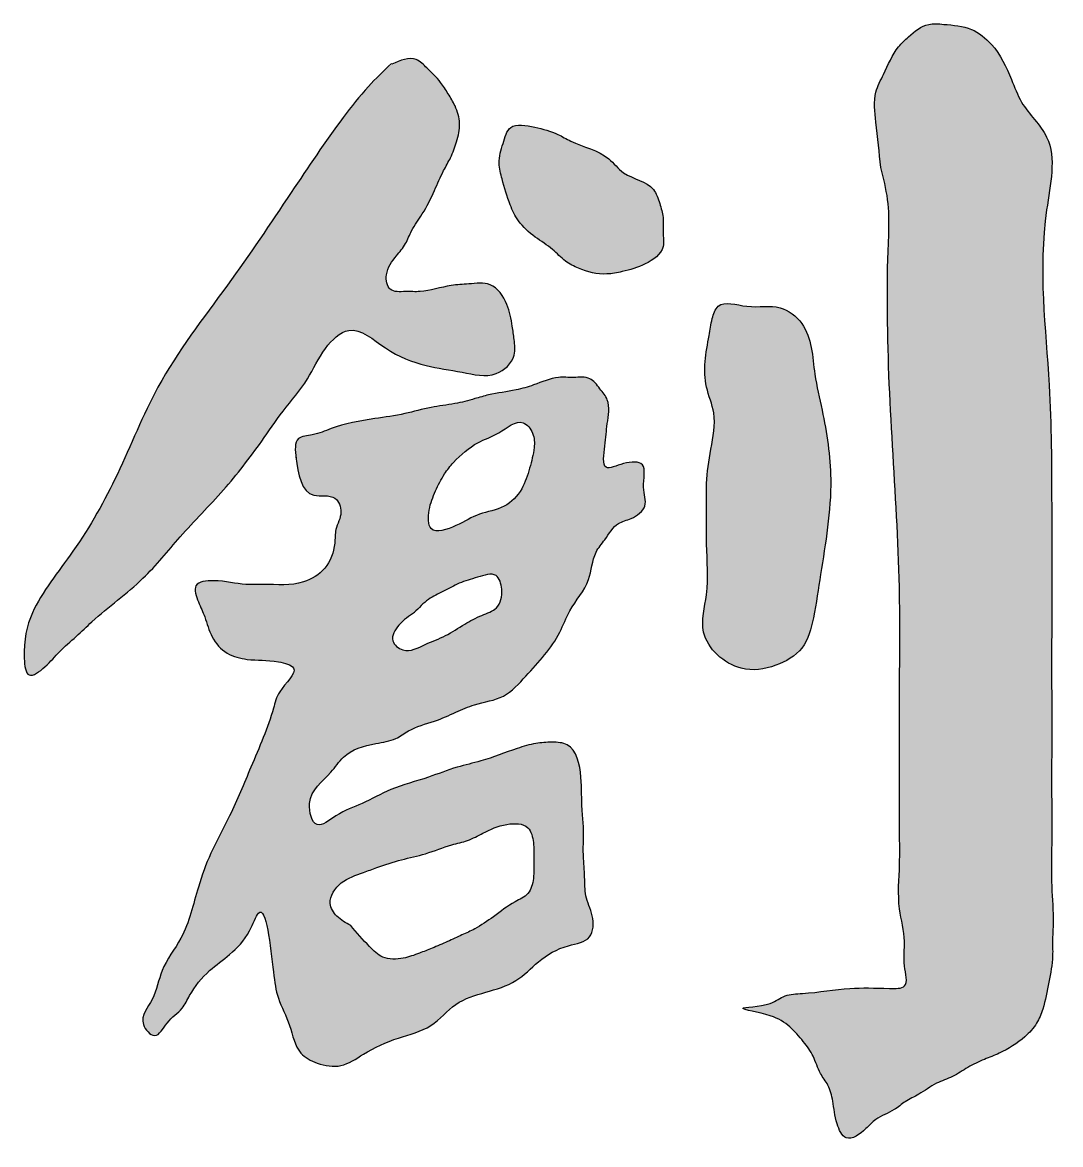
# Model space of a CAD drawing. Extents: x 4283 to 40403, y 1134 to 1764.
# Drawn here: x 4308.433 to 4310.172, y 1146.774 to 1148.654 of the extents above; entities that cross this region are included whole.
import ezdxf

# ---------------------------------------------------------------- set-up
doc = ezdxf.new("R2010")
doc.units = 0

# ---------------------------------------------------------------- blocks, each defined once
blk = doc.blocks.new('A$C1CAD37D6')
h = blk.add_hatch(color=256)
h.dxf.hatch_style = 1
edge = h.paths.add_edge_path()
edge.add_spline(control_points=[(1976.357503700274, 455.1250048477996), (1977.526067659437, 450.5139819518413), (1981.05162459281, 436.608425013199), (1979.042552130967, 417.7722255672492), (1979.337812126057, 401.3841615695097), (1979.097988407253, 353.6668401825002), (1985.24318019481, 297.1782993729648), (1984.370087549115, 231.5791737789384), (1984.554608983156, 197.4968772283132), (1984.343490221255, 172.0292832176038), (1984.74821560289, 151.5686901941218), (1983.172416800596, 135.7712441384543), (1987.559950533435, 120.8865282514397), (1985.618297528146, 110.6969339441585), (1989.060232126455, 99.3451052472195), (1975.474084949036, 99.65326795905324), (1962.202132071614, 100.1585306464611), (1947.073847128619, 97.40586706841702), (1934.603639587157, 97.10380218333074), (1928.339311568179, 91.54875719817426), (1909.414879949769, 91.46863369414862), (1929.340712452927, 88.38271844690793), (1936.767176438918, 83.63382743627821), (1942.729375861112, 76.8297235588513), (1947.563219457243, 70.28022612030895), (1949.470923807015, 63.10318836930513), (1954.080453545675, 57.56244824337667), (1955.988567566989, 49.75040862328507), (1956.483407967351, 42.24194649864656), (1961.149506340808, 31.94224506274589), (1969.579626989844, 38.02560176906975), (1974.516774202671, 43.90417513739919), (1981.584706617222, 46.06829258420225), (1986.95081672423, 50.94641034023002), (1993.662985588669, 53.78536630989755), (1999.765063221091, 58.73172412690652), (2007.677843841428, 61.03882399379731), (2013.972287037826, 65.66282254680041), (2020.86871835099, 68.77373164154156), (2029.634959887753, 72.10189208104191), (2037.648865058995, 77.07864857316733), (2044.00175163501, 83.97199263562251), (2047.284930422426, 92.25186559322147), (2049.072146386901, 102.1380855601062), (2051.035176255045, 112.3351931792139), (2050.556396494711, 120.8938755027541), (2051.352771782468, 130.8827145819517), (2049.895855187699, 144.5476332039635), (2050.44545011393, 162.1667549630156), (2050.282751550549, 182.0689364762879), (2050.330335977593, 200.1639788779862), (2050.319940676442, 226.94168023078), (2050.31641618521, 262.0659792499809), (2050.363635297662, 310.0986640133391), (2050.128605031239, 369.2105828356408), (2042.969580634395, 420.2536718577418), (2054.163139439086, 466.1080210488012), (2037.545516432655, 480.709584180384), (2032.326623512977, 495.4795492279054), (2026.57647036309, 507.3705182639098), (2015.548094802167, 516.3092956963199), (2005.538455414928, 516.9297371964909), (1995.639014363371, 517.9957431504101), (1989.323646389653, 512.6477550323999), (1981.993165482936, 505.903158326476), (1978.520175845016, 496.9821909114884), (1972.829765468768, 486.5976726147368), (1974.619030866157, 472.396826952168), (1975.703196104524, 461.6244842467277), (1976.357503700274, 455.1250048477996)], knot_values=[0, 0, 0, 0, 14.20101502055085, 42.82725582464233, 55.87727643395283, 63.45480791649862, 185.9341753442077, 225.7570734813455, 260.1985759454773, 288.1822598753743, 302.1741460787933, 321.5474328548348, 335.7041986755002, 346.4671751014689, 355.0775738130606, 361.6294131002451, 378.8635889283175, 399.4421817491709, 407.0586345509905, 414.2831954276534, 426.3256633883144, 438.6062506534838, 448.3698162297584, 457.0190443748417, 464.6810203620698, 472.7719955772952, 478.741148050056, 485.9657476619224, 495.9663109362617, 503.2602757242158, 512.6517273770364, 518.4784672509818, 527.5132134402879, 533.4126660711829, 540.0718505887852, 549.1412661105875, 556.6435569817909, 564.3905490284718, 572.3536369483791, 579.2629535293128, 592.5300553506152, 600.252383164793, 606.9135702742255, 618.8968925429143, 630.427006253476, 637.8629365873389, 644.5073499718286, 660.4384662420871, 678.8945942856399, 697.3507220914177, 720.1494523800008, 733.1772604395358, 777.6890021384082, 825.4578009375582, 877.5804290842555, 953.5838784353543, 985.0676954566068, 1003.750831734754, 1014.444662658027, 1031.953580193408, 1042.815556551208, 1054.962736410926, 1061.481690806375, 1071.729573340879, 1077.873418210869, 1091.479153694503, 1099.748393608211, 1112.776293075022, 1132.593511827483, 1132.593511827483, 1132.593511827483, 1132.593511827483], degree=3, periodic=0)
h = blk.add_hatch(color=256)
h.dxf.hatch_style = 1
edge = h.paths.add_edge_path()
edge.add_spline(control_points=[(1764.702772560398, 499.9306344254255), (1768.440466809101, 501.5344937519149), (1774.221625229591, 504.0152116046047), (1780.602075870804, 497.4801018587204), (1785.478980786851, 492.9514386433293), (1789.133418571873, 487.0374065417491), (1792.575827317371, 481.4343554401858), (1794.758745446525, 474.1723512160934), (1792.92808583306, 466.4451889399752), (1790.436297718305, 459.6401073884881), (1786.496058699893, 452.9579867566099), (1782.959820604228, 444.58414630275), (1778.724545307341, 435.6555767319624), (1773.293445881165, 428.6854320862949), (1770.92643416072, 421.8417644552464), (1766.034409360873, 416.2691601258193), (1761.484287687825, 410.2290866553885), (1762.99689224243, 400.8672515414983), (1770.754030675409, 401.622253699763), (1779.276270943999, 400.9315784678438), (1788.424469707999, 404.3034199666326), (1798.417643991634, 404.5732692513593), (1808.555974711853, 406.0549752377374), (1815.10118154886, 396.3170279615697), (1816.693141202821, 387.7334539471485), (1817.72146413759, 380.4235543531286), (1818.713217610653, 372.2060196966231), (1809.052086126132, 363.0972755692419), (1794.642052777694, 366.9833414897985), (1778.237763568308, 368.8889716623671), (1762.501148358613, 375.2597947476752), (1747.365720403424, 388.9571544068131), (1734.353263001496, 376.160244643499), (1728.591809631253, 362.6703130497917), (1717.638007529153, 350.1618881907234), (1706.479052516792, 333.5578055912592), (1692.064139156209, 314.8977626547603), (1673.513230614655, 296.3988343279161), (1656.734260716737, 275.1520297073366), (1639.412523739171, 263.0994037412565), (1628.13455191032, 251.8690794862669), (1620.608835148218, 245.6146574110935), (1615.775167967236, 239.4730990485332), (1606.430423000173, 232.5001994991544), (1604.816702110154, 248.6301078919532), (1608.656442514344, 265.8140434565794), (1629.109801986808, 290.5503852835755), (1647.084374088619, 322.707981776879), (1663.379098701727, 364.6191119022478), (1693.13058708173, 402.5808028817846), (1719.468208154431, 441.7594521465908), (1738.958514084923, 471.0413799668167), (1753.592745771413, 489.7258434205869), (1761.162310837972, 496.971169563938), (1764.580213932524, 500.2426683130543)], knot_values=[0, 0, 0, 0, 2.982032956738377, 4.612363610071657, 7.008622368409481, 8.658964359789652, 10.33942879536144, 12.51501853788722, 14.74191708371696, 16.79883551112709, 18.55962775488887, 21.1808108720305, 24.37418157618992, 26.761325942045, 28.48114055389469, 30.31213332848182, 32.89147902829978, 34.68969791437924, 36.54205042322875, 38.28239359637966, 42.10848537551234, 44.22311204287599, 46.78937968980411, 49.90756306921446, 52.5840076765098, 54.20300378547993, 56.0918748997153, 59.20983342334169, 63.28060545980196, 67.7072828784558, 73.01707441033942, 77.90999781714586, 81.4610218989302, 85.72223641705817, 90.58893509779803, 95.02159688851181, 102.4586696104868, 110.1583277420319, 116.8487955885158, 124.9053166769874, 127.4980211038915, 130.2136561779015, 132.7647916368493, 134.8909254257404, 136.9745456022822, 142.527808101176, 151.4090212806955, 162.1148977719961, 173.6363684813503, 188.503050037329, 202.0191554228112, 213.0257281143022, 217.8096113286742, 221.7479977754972, 221.7479977754972, 221.7479977754972, 221.7479977754972], degree=3, periodic=0)
edge = h.paths.add_edge_path()
edge.add_spline(control_points=[(1812.835759191599, 465.5693704774931), (1811.984505264132, 462.7343369914743), (1810.449758652874, 457.6229854958183), (1812.826983896972, 448.5735982806946), (1815.208396261485, 440.170144965341), (1819.472333791826, 431.0958863723463), (1826.375133773297, 424.9553413656613), (1834.063389120318, 420.3274234838391), (1839.346820694642, 414.535286935512), (1847.22821338402, 410.4208149448859), (1855.857233299655, 408.2981699764641), (1865.738535859244, 410.276488574189), (1874.401519960884, 412.6485779088289), (1883.288457634422, 419.0306811327318), (1881.760570505037, 427.2460982094854), (1882.563950480617, 433.5244695973779), (1880.630317219911, 439.6637757890967), (1877.650130391747, 448.9622673570266), (1865.622560762757, 450.4621514103346), (1857.127906347188, 462.1339333442411), (1845.480971700497, 464.3724661991801), (1835.389072873382, 470.4638526413037), (1827.144003849331, 472.6475526096474), (1815.453403516178, 474.8497164678629), (1813.613778018553, 468.3276840624676), (1812.835759191599, 465.5693704774931)], knot_values=[0, 0, 0, 0, 2.41190852548414, 4.348489113093866, 7.617346432703346, 9.760941698732557, 12.57937638675416, 15.14461236287349, 17.23125315959274, 19.01563879389001, 22.4944717323571, 24.36589274822367, 27.28921211729, 30.27097747762254, 32.0030861929621, 33.79290588394305, 35.51541963144216, 37.3505635193449, 41.46368603946459, 43.91560592309197, 48.9555244704144, 50.71260221481037, 53.61820093038276, 56.50789530224802, 58.62566329254609, 58.62566329254609, 58.62566329254609, 58.62566329254609], degree=3, periodic=0)
edge = h.paths.add_edge_path()
edge.add_spline(control_points=[(1902.024929111198, 382.430402948321), (1900.657228016848, 374.8638941793288), (1898.576889387521, 363.3548732783165), (1905.690775563111, 347.6794485345235), (1902.672938487041, 333.3111935609668), (1900.606657216616, 319.75106374592), (1901.081102491735, 305.9297181879228), (1900.553270313307, 289.8896931084273), (1902.48720489454, 272.105645929958), (1896.142127222207, 251.4017372721319), (1913.231062073275, 235.8602967092738), (1930.663424395359, 238.439595495227), (1943.806798101417, 246.033230459474), (1947.85943882697, 261.9350005526649), (1951.235375405813, 286.1126963465576), (1956.655051216178, 316.3348934445203), (1952.217898325456, 345.5791480598964), (1946.774587050866, 367.5536892582859), (1946.626448544339, 385.5427664619929), (1932.084344504459, 396.6913904934481), (1919.747395012557, 393.3434921106382), (1906.203347213348, 398.4064941422366), (1902.995239205426, 389.0584225309394), (1902.372155458695, 384.8022457688166), (1902.024929111198, 382.430402948321)], knot_values=[0, 0, 0, 0, 6.220286563996286, 9.46135268735904, 13.81222746592726, 18.00822175557327, 20.95737667994176, 25.29439644359586, 31.36620462576461, 35.89002117473001, 42.14990998005813, 46.33111201836507, 50.08613789185591, 53.98500487698221, 59.261317137502, 70.77533224009126, 79.16730324984994, 83.59033024131446, 89.85996430135701, 93.08854786180207, 97.08552322076132, 100.5578581326335, 102.1946448918281, 104.254895910861, 104.254895910861, 104.254895910861, 104.254895910861], degree=3, periodic=0)
edge = h.paths.add_edge_path()
edge.add_spline(control_points=[(1723.244826768787, 329.0728696393162), (1722.852280878287, 332.6228585255667), (1722.182208634214, 338.6826570798221), (1731.506908163254, 339.0875174472094), (1741.439028865527, 343.7354395060902), (1755.320309957227, 346.2060382987584), (1769.894575155966, 348.101682411514), (1781.203668014175, 351.5314877856399), (1791.536193652777, 352.5072195252978), (1799.753811591392, 354.7513575023841), (1808.444045434371, 357.3492151940991), (1817.186287461576, 358.2520884120822), (1827.159359768659, 361.1268019302661), (1835.273025658797, 364.824258317185), (1843.439961244803, 363.9320626472327), (1850.665206186299, 364.9513661480378), (1854.638936732794, 359.3143540069577), (1859.596483790869, 353.6102377312636), (1857.743518830335, 343.8907588293223), (1857.190096376537, 335.7462260856591), (1855.223806794311, 322.4944971290533), (1865.061161392136, 327.7485321917338), (1875.863081789503, 328.0304526471737), (1872.44260555692, 316.8188004824297), (1876.096867254164, 308.2001000090968), (1869.024248809801, 302.8385091887139), (1861.378696489817, 301.31307544433), (1857.624193429452, 294.3983505381475), (1851.335183485426, 287.3501917273097), (1851.121605660694, 274.7949965475054), (1841.880027733117, 265.1574312158809), (1836.200513601158, 249.286506599914), (1825.25358129396, 237.8116299917565), (1813.770874188602, 224.803853618072), (1801.691148723563, 223.3523438353368), (1792.074857755026, 219.0166126860859), (1782.666521999417, 214.8646989020126), (1773.327502354718, 212.5848173398808), (1765.922038698074, 206.8445973600828), (1755.708148108039, 205.6292904477268), (1744.463895155059, 202.2554334318957), (1737.265502328868, 190.6806332079432), (1726.708948053027, 183.9953032579106), (1731.164193045901, 166.9534099655102), (1741.946874239846, 176.1305843302107), (1752.135311479316, 179.3474250892068), (1765.137454225536, 186.8038037634324), (1779.391487359142, 190.2986730201737), (1792.054736038408, 195.5068817087558), (1805.295302238519, 198.2631284324161), (1816.25487820238, 202.8185372330991), (1826.615719435009, 205.880818966667), (1833.812829698596, 206.3643546699823), (1844.305554400911, 205.7253612540626), (1847.206237806502, 190.7207804631071), (1846.677460989609, 179.4331695812107), (1847.782694399473, 170.1642290604977), (1847.618196780182, 163.5052461344167), (1847.50333222159, 156.0881282851769), (1848.362712683316, 148.2441718486261), (1848.06030691012, 139.1764753340503), (1852.156301799652, 131.5442347404423), (1852.053709508356, 119.9741456416523), (1838.81362516935, 118.3199334248311), (1828.373294996258, 112.0779459223959), (1815.411846541538, 98.11992085230668), (1794.613929366737, 97.82743530744483), (1782.270746994313, 81.81290322550558), (1766.694663712537, 78.4170917698757), (1754.005603605066, 72.47643489847906), (1743.156888046738, 64.84768475945384), (1732.88564755478, 66.5075330427353), (1723.073666868397, 71.73391189162066), (1721.185062513614, 83.80853062200913), (1714.941110107509, 95.13402488764041), (1712.976980644147, 109.3626422972047), (1709.681068558319, 141.7951086089452), (1702.665344346533, 121.8741055429527), (1695.422135387998, 114.6403662190678), (1684.747471801282, 107.0424590513903), (1678.171787891581, 98.90851281258074), (1673.82612395758, 89.76220445822764), (1667.498172484891, 86.0527214306494), (1662.700499394705, 76.33469574938499), (1654.080232733861, 85.89135149702633), (1662.627503462892, 95.13336756030913), (1664.352864954373, 108.6468693515963), (1675.973774659491, 122.8425664459864), (1679.786633277865, 141.1415106005843), (1686.308512188669, 159.0516737644321), (1695.620691402961, 175.6157537760591), (1704.055467967337, 196.6660485594293), (1712.178693510068, 214.9705742187398), (1715.478666098308, 229.2712438227354), (1726.390705257538, 238.3649683458825), (1712.51703445887, 242.1409632280302), (1703.827699249217, 241.3184502431941), (1692.790356734724, 244.0801775037253), (1686.30079543755, 251.4144226600802), (1684.15480313712, 260.0594832233692), (1681.032435615198, 266.5504175351198), (1677.823380458009, 275.5667182615798), (1690.711198740406, 276.8288725565799), (1699.186609981043, 274.1497616012239), (1712.455354640886, 274.8676869716001), (1724.656334278654, 273.4991769617809), (1736.827711541293, 280.932223742213), (1740.350895643074, 290.4679822555263), (1739.95753683697, 299.1038067181107), (1743.884160796675, 305.1174122508819), (1740.442519973309, 314.268058157897), (1725.9700480303, 310.6459921561), (1724.287376103763, 322.1547555986399), (1723.168993616986, 329.8040182241566)], knot_values=[0, 0, 0, 0, 2.423962524174754, 4.137681854875306, 6.514124928466348, 11.91041442310045, 15.56754355972912, 18.81216405884047, 21.70341410927231, 24.18226228232351, 25.89598161201398, 29.25690634512352, 31.44533734399377, 34.58369108923859, 36.38744133099596, 38.34722725755149, 40.04713223431668, 41.67210157724507, 44.52573741328846, 47.24587892150878, 49.80356631593087, 51.95561301896858, 54.21528393274478, 56.92293241250426, 59.18081386174225, 61.41455147778426, 63.03326176285814, 65.59179171853883, 67.42559712163236, 70.8506763658854, 75.23040010904555, 78.05266402167084, 84.73515396166061, 88.35382430876207, 91.96727303972123, 94.39536768494186, 97.15847150265363, 100.5359421426675, 102.2884808439287, 104.7673290164995, 109.0102874767616, 111.3571260670885, 115.8989208327377, 118.6067793455461, 121.0945253122347, 124.5901524428452, 128.421751081306, 133.1745944562537, 136.8346117992632, 139.7875700696152, 144.3980857210688, 146.7313741355612, 148.6911600628665, 150.5197488650255, 154.7603697118919, 158.6682636100187, 160.6265437350525, 162.4288362064548, 164.2311530368319, 166.7888404292783, 169.0467183452114, 171.5645873970695, 174.1354873115055, 176.8985911293698, 181.0005344684821, 184.5212865901415, 192.2800287756733, 196.224187569569, 200.4109534620281, 205.0504419990708, 208.0749186947374, 210.9465954358961, 213.240486061166, 216.8108965791998, 220.3813296417977, 223.592156251213, 230.8779967021655, 233.2292436787822, 236.9611530019121, 240.0588995840643, 243.9069006505563, 245.658785970475, 248.2086058058082, 250.3334768245922, 252.2458922464234, 255.4286599319711, 259.0863988888797, 263.5955418287897, 270.1030537106847, 274.4278495798207, 279.466252090795, 285.8568313490392, 293.4765304442145, 295.5686894977098, 298.8667478451399, 300.8205747283624, 304.5903353902066, 307.109798676872, 309.7679157267781, 312.3346695029879, 314.287371352974, 316.2628851097695, 318.4513094200097, 322.3852970709736, 324.4896457563623, 329.3089112062066, 332.3517518344763, 335.5873495080044, 337.2462820319732, 339.4332272020847, 341.2402333136188, 343.8059866261619, 348.8911315322231, 348.8911315322231, 348.8911315322231, 348.8911315322231], degree=3, periodic=0)
edge = h.paths.add_edge_path(flags=16)
edge.add_spline(control_points=[(1791.338401139656, 327.4339462475255), (1790.013049606845, 325.801741979245), (1786.948742286229, 322.0279692372205), (1783.440428042741, 314.8289145985727), (1780.466606294285, 307.6474538063376), (1780.076588546479, 295.4937721798196), (1793.786151053602, 299.9643506827924), (1801.996440730902, 305.710020845574), (1813.786851268043, 307.1240020679761), (1821.482933667125, 315.3570457601891), (1824.332375388316, 324.7692239397329), (1826.538333986857, 332.8407544355505), (1826.447690109329, 340.0649091908126), (1820.340349109189, 347.5214142257464), (1811.314399022915, 339.4397958735317), (1800.616062289133, 336.2516088796438), (1794.729904167936, 330.6572941406848), (1791.338401139656, 327.4339462475255)], knot_values=[0, 0, 0, 0, 1.752813578319841, 4.052630073480945, 6.509966012249874, 8.734378480482292, 11.74667885145217, 14.87619509040401, 18.01624696275721, 20.97593078099256, 23.66252493028344, 26.17156365162034, 27.91415202227852, 29.60744412025385, 32.77287869661428, 35.5551249011401, 39.33761028572539, 39.33761028572539, 39.33761028572539, 39.33761028572539], degree=3, periodic=0)
edge = h.paths.add_edge_path(flags=16)
edge.add_spline(control_points=[(1774.438715164608, 262.3384835299912), (1776.368681054169, 264.4106197412875), (1779.989711390052, 268.2983921221312), (1787.155446201767, 271.5543988529353), (1794.080587136486, 275.4826812025603), (1801.279217818199, 277.4220115626522), (1810.435088751314, 280.5414310352753), (1812.999165112778, 271.6572195344197), (1811.298704285116, 263.7709904349031), (1803.080049536758, 261.1837750181621), (1795.853537708623, 257.3045022399674), (1788.104920728278, 251.9938054458617), (1779.158425151152, 248.903783488342), (1770.82107243182, 244.101184125393), (1763.277242853277, 250.3357661171322), (1767.90941925619, 258.0242270769631), (1772.212646954737, 260.8798651627549), (1774.574678644276, 262.4473182758629)], knot_values=[0, 0, 0, 0, 2.330884619573169, 4.373239943087032, 6.515579585727517, 8.827940483555903, 11.0561657510402, 12.82984578623196, 15.15930969717807, 17.12152506427996, 19.44436066759394, 22.14671106495527, 24.78876386664595, 27.56535939425364, 29.2067428189582, 31.20959228148742, 33.64664339735511, 33.64664339735511, 33.64664339735511, 33.64664339735511], degree=3, periodic=0)
edge = h.paths.add_edge_path(flags=16)
edge.add_spline(control_points=[(1746.905919119657, 126.8052711506716), (1749.538684552623, 123.760656884162), (1753.752175046262, 118.8880415314416), (1760.800660506997, 111.9400504391233), (1769.344849011701, 112.1627755158552), (1776.187059018324, 114.6485968102388), (1782.566998343274, 117.1316439385409), (1788.716986331361, 119.7616268251259), (1794.821409084121, 122.653528338411), (1801.729161769341, 125.7309100606071), (1809.281190555106, 130.8677988777854), (1816.328453816794, 136.5996089991095), (1824.426449517792, 140.0486791957774), (1826.430254416089, 147.7454186223185), (1826.124836233328, 155.1677191438212), (1826.303109186862, 162.4350358724805), (1824.333174181593, 171.1405583454252), (1813.22915998727, 171.204998206078), (1805.271291237863, 167.4138440122333), (1797.68974122194, 163.4026581122271), (1789.018491221446, 161.5429877402858), (1779.823935989945, 157.7285502043051), (1768.688544350967, 155.4070456982663), (1759.746313157069, 152.6264828131389), (1751.044343907473, 149.1768572859073), (1742.544549859376, 146.593092617517), (1736.289042869059, 137.563187230855), (1740.825461070286, 130.0925330685968), (1744.778228145908, 127.9555590820128), (1746.905919119657, 126.8052711506716)], knot_values=[0, 0, 0, 0, 3.39186369488315, 5.428355012220167, 7.894235041479003, 9.914825543827934, 11.5583187945086, 13.58536991287706, 15.49074834365279, 17.18719550152943, 19.88158567505318, 23.03750422272027, 24.86447418569895, 26.77925174435481, 29.10759456472152, 31.10359391585739, 33.01837147276671, 35.57854057786483, 38.63154106233078, 40.6856824903458, 42.62351066929033, 45.99038584905941, 48.9440077408671, 52.08007905680469, 53.78572102826568, 56.73232106966084, 59.52962733788638, 61.25499824481106, 63.26645195972129, 63.26645195972129, 63.26645195972129, 63.26645195972129], degree=3, periodic=0)
for points in [[(1976.357503700274, 455.1250048477996), (1979.306570711648, 441.2329189770244), (1979.306570711648, 412.6068345448803), (1979.306570711648, 399.5567490905378), (1979.306570711648, 391.9791839315876), (1984.479310858456, 269.608838246284), (1984.479310858456, 229.7859287059255), (1984.479310858456, 195.3444199437145), (1984.479310858456, 167.3607324584264), (1984.479310858456, 153.3688448566354), (1984.479310858456, 133.9955564695738), (1986.63366176105, 120.0036688811924), (1986.63366176105, 109.2406919008899), (1986.63366176105, 100.6302927892502), (1980.170800546432, 99.55404770065434), (1962.936567813682, 99.55404770065434), (1942.470808723636, 97.40146985923275), (1934.930772059335, 96.3251370925791), (1928.467910846404, 93.09622645725904), (1916.619363871883, 90.94364860242786), (1928.467910846404, 87.7147379536982), (1936.967734774735, 82.91048589580168), (1942.814738874251, 76.53694359160363), (1947.067140310362, 70.16331360222466), (1950.256537140478, 62.72747040180184), (1953.445742468888, 57.6816946275394), (1955.571943186063, 50.77704572746006), (1957.432344878063, 40.95104744963828), (1961.419138783982, 34.84305846349889), (1969.923941659523, 38.82653336165095), (1974.176343095663, 42.81000823968498), (1982.149547914203, 47.05912414066188), (1986.933355907429, 50.51149242281463), (1992.780551508709, 53.69821972938735), (2000.487957300124, 58.47844221911873), (2007.398157510775, 61.3997039058122), (2014.042558689471, 65.38317881066905), (2021.218366426983, 68.83554711335819), (2027.596968585509, 71.49116780351324), (2038.759570230555, 78.66145768588103), (2043.809368749207, 84.50389338790774), (2046.466976023716, 90.61197007222654), (2049.12477479651, 102.296841448624), (2050.719377461559, 113.7161595404941), (2050.719377461559, 121.1520904193967), (2050.985176486836, 127.7911860215354), (2050.324508877413, 143.7085981314849), (2050.324508877413, 162.1647278621203), (2050.324508877413, 180.6208575797609), (2050.324508877413, 203.4195906028472), (2050.324508877413, 216.4474004458498), (2050.324508877413, 260.9591498700283), (2050.324508877413, 308.7279613744322), (2049.23814152657, 360.8392884659916), (2048.15158268236, 436.8350651758119), (2048.15158268236, 468.3190047636963), (2037.286568708354, 483.5180724002748), (2032.940524818157, 493.2889955464161), (2024.248437039394, 508.488150895002), (2015.556349260369, 515.0020996729254), (2003.604776440596, 517.173357466083), (1997.085806351868, 517.173357466083), (1988.39371857472, 511.7451252837527), (1984.04767468448, 507.4025219917166), (1977.528704600729, 495.4603410452946), (1974.26902805634, 487.8607633842003), (1974.26902805634, 474.8328658358987), (1976.357503700274, 455.1250048477996)], [(1764.580213932524, 500.2426683130543), (1754.550705112793, 490.2211884432327), (1743.685499638799, 476.8591567721996), (1721.119392041554, 444.2891498090103), (1693.538530033635, 404.2030548508155), (1663.45038656953, 359.9413359461687), (1645.898841884627, 322.360632883745), (1626.675903892829, 288.9555537472334), (1609.124359207999, 262.2314904466584), (1605.616309945632, 242.5499392283491), (1607.678358881007, 235.3379045093752), (1614.483809761121, 238.8408752587966), (1620.87658275968, 245.4348057552088), (1628.094328526102, 252.0287362382151), (1634.899779409665, 258.4165734943781), (1656.992121303934, 277.2083282016538), (1673.077366890881, 295.135543826862), (1691.843582492016, 315.5355272104352), (1708.366592182152, 336.6022879365228), (1717.646578383938, 349.5840556756921), (1728.164023748381, 363.5961141040862), (1736.000307596929, 376.7839750633902), (1746.105266575163, 384.6142017236307), (1761.984268967964, 376.9899805782225), (1779.51321690662, 369.3657594261094), (1795.185976105291, 366.4809806175399), (1809.82771083733, 365.8627886695649), (1817.664186185939, 373.8991085432317), (1817.664186185939, 380.6990445544798), (1816.839404911429, 386.4687775746788), (1814.493747646702, 395.8140963137012), (1807.239425787018, 404.3806458111249), (1798.006739556455, 404.7101318445857), (1790.422658384763, 404.0511597709592), (1776.903292598363, 401.4152713947333), (1770.63805717502, 401.4152713947333), (1764.043253936266, 402.4037295223534), (1762.394648877424, 408.663876710958), (1766.681136933083, 416.9009401615112), (1770.63805717502, 422.1727168871403), (1773.276131668521, 427.7738919748772), (1777.892379034703, 435.0224972772739), (1783.168336521732, 445.2364770031854), (1787.125256763582, 453.8030265010275), (1790.092899070878, 459.4042892869438), (1792.730782067738, 466.3234085357617), (1794.049819312815, 474.2309859394409), (1792.071263443606, 481.8090772891264), (1789.103621136223, 487.0808540348771), (1785.806219516831, 492.0230570217464), (1779.870934905746, 498.283204210351), (1775.254496039517, 501.9075507146154), (1764.702772560398, 499.9306344254255)], [(1812.835759191599, 465.5693704774931), (1811.171642805668, 457.0474598875116), (1812.419825843011, 450.1884146062512), (1815.9560252925, 438.964402729307), (1819.492224740301, 432.1053574547514), (1826.772781806707, 425.0383772639871), (1834.261305547479, 419.6342623752389), (1839.877746226324, 414.6458418940529), (1845.494186906886, 411.5280461995244), (1857.767093134389, 409.0337920895181), (1864.42355868312, 410.0731158003073), (1874.40825700351, 413.3986709933124), (1882.104747418562, 420.8813455778036), (1882.104747418562, 427.1169369530253), (1882.104747418562, 433.5602878405589), (1880.648597705265, 439.58794433394), (1877.944456452911, 445.6156885326236), (1865.047458704226, 452.8904282013282), (1858.599151328177, 458.918172393307), (1842.165954131837, 466.6086941748727), (1836.549513454593, 469.5185549670241), (1826.564815132486, 472.6363506477173), (1816.163991966809, 472.4285034644745), (1812.835759191599, 465.5693704774931)], [(1902.024929111241, 382.430402948321), (1900.927263387217, 360.0642902874715), (1904.052316935369, 348.8227385732207), (1902.802218916055, 333.2095551088314), (1900.927263387217, 318.2207902476039), (1900.927263387217, 307.6038325198788), (1900.927263387217, 291.9905613707233), (1900.927263387217, 270.1320519149158), (1899.677165369576, 253.8943621625986), (1915.927673608356, 238.2810910197295), (1930.928083829669, 239.5301912878967), (1942.178582991488, 247.0245298761256), (1947.178783565323, 260.1396004688322), (1950.303837108353, 278.8754907713119), (1954.678988674117, 320.0943968242354), (1950.92888611801, 350.0718388480927), (1947.803641074817, 365.6850223057772), (1942.178582991488, 387.5435317544579), (1932.803230855265, 394.4133640476357), (1918.427678146923, 395.0378703426904), (1905.927272464192, 395.0378703426904), (1903.386861876977, 389.7211916004162), (1902.024929111241, 382.430402948321)], [(1723.168993616986, 329.8040182241566), (1730.952615556875, 313.2346499546293), (1740.089744356519, 311.8819768651265), (1742.687987294717, 305.9181654224958), (1740.523678504134, 298.3484931974999), (1739.982505557287, 292.4009061149191), (1735.653504977628, 281.5870635853935), (1726.454522368193, 275.6394765162222), (1709.138903042927, 274.5580571748651), (1701.563247775586, 274.5580571748651), (1687.494091641318, 276.1801423172801), (1679.918436375709, 274.017391346988), (1681.000782269402, 266.9883849431608), (1683.706264006832, 260.5001320595256), (1686.953110192873, 251.8490405002922), (1693.446419564803, 244.820034083059), (1702.104229225748, 242.1166172911726), (1715.632212416516, 241.0351979502339), (1722.125713283487, 238.331781172179), (1716.173385360016, 228.0586044504162), (1713.467712125843, 221.029598067129), (1703.690980478059, 195.4001089651465), (1694.491997870209, 174.3131774392787), (1686.375169656065, 158.0924136483445), (1680.964014681114, 143.4937349927022), (1673.388359415505, 121.3253841187652), (1665.271722698046, 107.2673713048316), (1660.942722116713, 94.83144361948143), (1657.154894485575, 84.01768880196323), (1662.025068012095, 79.15143334160894), (1667.436222988719, 84.5583546235539), (1673.929532360678, 91.04660752060227), (1677.176187046629, 96.45352878201447), (1685.83418820762, 107.2673713048316), (1694.491997870209, 114.2963777086552), (1703.149807531212, 124.5695544098817), (1706.937635165697, 132.1392266487092), (1713.431136034356, 106.7267054903641), (1715.595636325015, 95.37219713924787), (1720.465618354792, 83.47693528219679), (1725.335600382896, 71.58176112331785), (1732.370082703463, 67.25617148455785), (1742.651411206592, 66.17483985520448), (1752.391566761202, 71.04109530214555), (1767.542685795881, 78.07001402078822), (1781.611841933496, 83.47693528219679), (1792.434151883397, 92.66869264918932), (1818.40777236961, 102.9418693508342), (1828.147927925893, 111.0522074108339), (1841.134738168228, 118.0812138276488), (1850.333720777664, 121.8660499470643), (1851.415875174629, 131.0578073207616), (1848.710201935435, 139.7088988732867), (1848.169220486991, 147.8192369332864), (1847.628047540144, 157.0109943069838), (1847.628047540144, 163.4993348963435), (1847.628047540144, 169.9875877933919), (1847.086874593297, 177.0165941972155), (1846.545893144852, 191.0746070379719), (1840.593565221381, 205.1326198724419), (1834.100064351049, 206.2139514879636), (1827.065582032286, 205.6732856734998), (1818.948945314783, 203.5105347099125), (1803.256461838362, 198.1036134417955), (1792.975324831932, 195.4001089651465), (1780.529496038129, 191.0746070379719), (1764.296031109916, 185.6676857765633), (1751.850393814355, 179.7200987006872), (1740.486910915919, 174.3131774392787), (1732.370082703463, 170.5283413131583), (1729.123428017498, 179.7200987006872), (1738.32241062526, 193.2373580015592), (1743.733565598537, 199.7256985904969), (1757.802721737826, 205.6732856734998), (1766.460531398741, 207.8360366437919), (1771.87168637554, 211.0802069282036), (1783.235169277323, 215.4057088687878), (1792.434151883397, 219.1905449949081), (1800.550980097541, 222.4347152860246), (1812.996617392972, 226.2195513916049), (1822.736581452627, 234.8706429508384), (1837.423318180547, 253.9241799135089), (1841.752318760206, 263.115937293911), (1849.868955475948, 276.6332843000855), (1853.115610160326, 288.5284584656692), (1856.903437794812, 293.935379720373), (1862.855765718283, 300.9643861376062), (1868.266920694907, 303.1271371011935), (1874.219248618392, 308.5340583626057), (1873.678075669857, 316.6443963949423), (1873.137094221413, 326.3769072955329), (1865.020266007268, 326.917573123832), (1857.444610741659, 325.2954879680037), (1856.903437794812, 334.4872453488279), (1857.985783690179, 344.2197562422916), (1857.985783690179, 354.4928452520508), (1854.739129002453, 359.3591006989918), (1850.410128421121, 363.6846026328712), (1843.375646104032, 364.2252684339292), (1836.8821452337, 364.2252684339292), (1826.059835282125, 360.9811858615249), (1818.484180016501, 358.8183471792254), (1806.579715666245, 356.6555962156381), (1800.627387744447, 355.0335110803462), (1791.96957808001, 352.8707601167589), (1781.688249578554, 351.2486749542259), (1770.324766680118, 348.5452581694663), (1757.33795643608, 346.3825072058789), (1738.399009768778, 342.0569175872333), (1730.282181552859, 339.3535008024737), (1724.329853631061, 337.7314156533539), (1723.244826768831, 329.0728696393162)], [(1791.338401139685, 327.4339462475255), (1787.527019271962, 322.4049210173398), (1783.650911125747, 315.0889626897733), (1780.851403937428, 306.6971977732937), (1781.712761303424, 298.7357730371259), (1792.479919874517, 300.0267935592092), (1802.600964669706, 304.9758370977215), (1813.368123237247, 308.4186461608733), (1820.905287434522, 315.9497307230122), (1824.350716896864, 324.9869620409663), (1826.288675220771, 333.8091548233606), (1825.642752946747, 340.0491311719488), (1821.551209710276, 344.5678345364395), (1810.999486229543, 340.2643451047006), (1801.955042392321, 335.9608556867897), (1791.338401139685, 327.4339462475255)], [(1774.574678644276, 262.4473182758629), (1767.766163797161, 256.9141101026289), (1765.133642741028, 250.201610251268), (1769.490985002805, 246.2104178301852), (1779.204522358879, 248.5688257959519), (1787.919589879093, 252.3785685021758), (1796.271385964399, 257.3676028731134), (1803.715290705892, 261.177433277513), (1809.979185644159, 264.4429144895512), (1812.248626760469, 272.5160680491354), (1809.797645673258, 278.4121756931636), (1801.808929527848, 277.6864644635789), (1793.910983367896, 275.0559257507193), (1787.011698535192, 271.6089948099907), (1780.566263627945, 268.0712951728019), (1774.438715164608, 262.3384835299912)], [(1746.905919119657, 126.8052711506716), (1755.05147200932, 117.7084920630186), (1760.801386697553, 113.1601463510997), (1769.665631047654, 112.6813085150752), (1776.613364839897, 114.8358157507464), (1782.123715706475, 116.990322973008), (1788.831885676875, 119.8629992986898), (1795.060736507032, 122.7356756109621), (1800.571087371849, 125.3689330045927), (1808.716640266619, 130.6354477721579), (1818.060203756773, 137.0989694795899), (1823.570554623351, 140.6898148885775), (1825.966192829626, 147.1533366027143), (1826.205756648109, 155.5319466141846), (1825.966192829626, 162.7135497059062), (1823.570554623351, 169.1770714133381), (1814.466554951505, 170.6134095866546), (1804.164736178878, 166.7832329647463), (1797.456566208479, 163.6711377141401), (1790.748396239636, 161.7560494101017), (1779.24875836134, 157.9257850694812), (1768.946939590562, 155.2925277026698), (1758.165993174436, 151.9411012119017), (1752.416078484399, 149.7865939762305), (1742.832951175689, 145.2381605795454), (1738.041483267967, 136.3808004168204), (1740.916440611254, 130.8748667042091), (1746.905919119657, 126.8052711506716)]]:
    blk.add_spline(points, degree=3)

msp = doc.modelspace()

# ---------------------------------------------------------------- block references
at = {"xscale": 0.003869090909120132, "yscale": 0.003869090909120132, "zscale": 0.003869090909120132}
msp.add_blockref('A$C1CAD37D6', (4302.224048589793, 1146.649947275844), dxfattribs=at)
msp.add_blockref('A$C1CAD37D6', (4302.224048589793, 1146.649947275844), dxfattribs=at)

doc.saveas('drawing.dxf')
